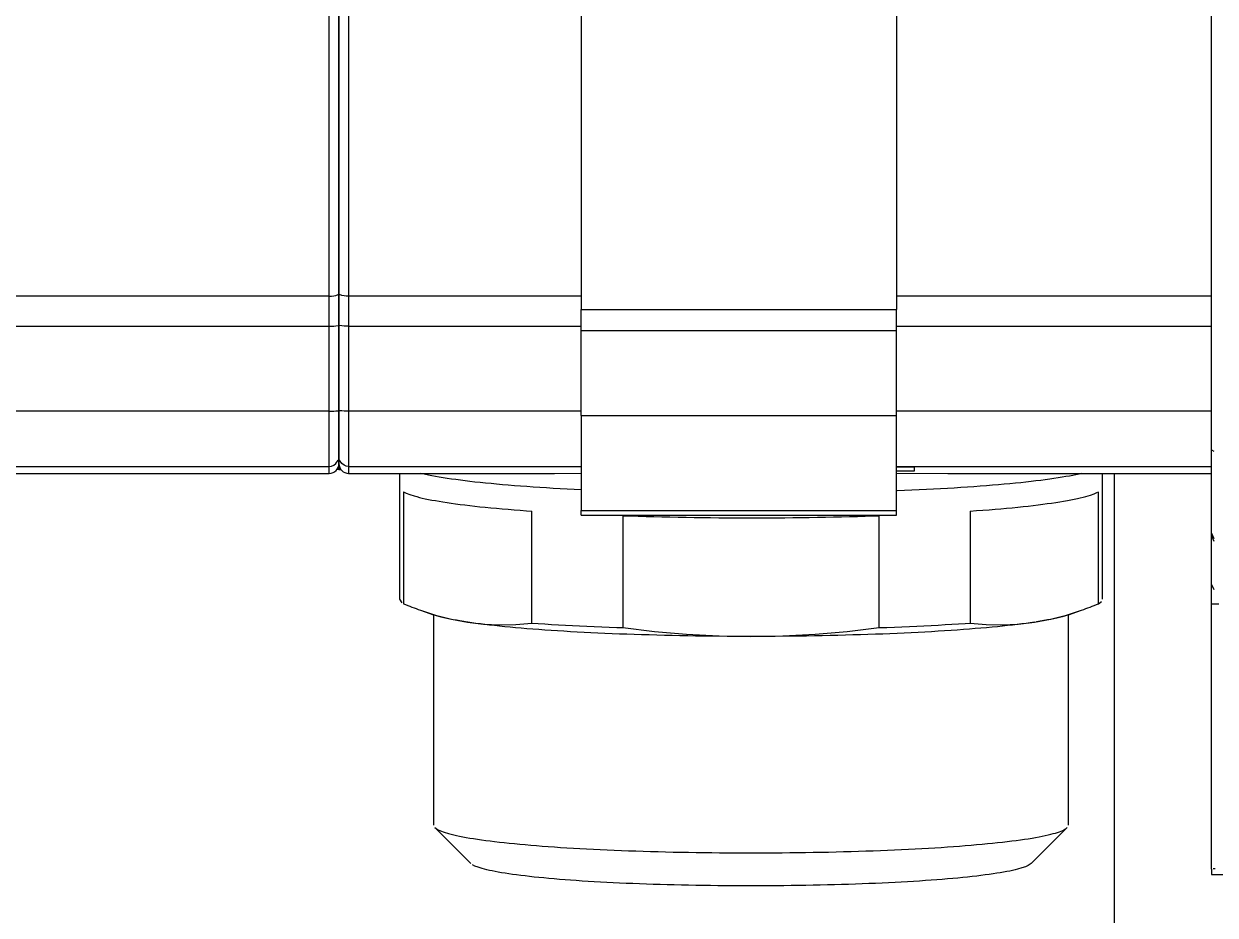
# Model space of a CAD drawing. Header units: millimetres. Extents: x 441156 to 441876, y 4514765 to 4515211.
# Drawn here: x 441628.418 to 441628.6637, y 4515153.668 to 4515153.8519 of the extents above; entities that cross this region are included whole.
import ezdxf

# ---------------------------------------------------------------- set-up
doc = ezdxf.new("R2010")
doc.units = ezdxf.units.MM
for name, color, linetype in [('Collettore SL', 7, 'Continuous'), ('Etichertta', 252, 'Continuous'), ('Piantone', 5, 'Continuous'), ('Staffa', 8, 'Continuous')]:
    doc.layers.add(name, color=color, linetype=linetype)

msp = doc.modelspace()

# ---------------------------------------------------------------- linework, layer by layer
at = {"layer": 'Collettore SL', "color": 254, "linetype": 'Continuous'}
for p, q in [((441628.4809588317, 4515153.795660889), (441628.4809588317, 4515153.975638391)), ((441628.4829588318, 4515153.796247018), (441628.4829588318, 4515153.975393215)), ((441628.4829588318, 4515153.975393215), (441628.4829588318, 4515153.796247018)), ((441628.4849588317, 4515153.975638391), (441628.4849588317, 4515153.795660889)), ((441628.4809588317, 4515153.795660889), (441628.3479588318, 4515153.795660889)), ((441628.4809588317, 4515153.789483634), (441628.4809588317, 4515153.795660889)), ((441628.4829588318, 4515153.789657945), (441628.4829588318, 4515153.796247018)), ((441628.4829588318, 4515153.796247018), (441628.4829588318, 4515153.789657945)), ((441628.5329588318, 4515153.795660889), (441628.4849588317, 4515153.795660889)), ((441628.4849588317, 4515153.795660889), (441628.4849588317, 4515153.789483634)), ((441628.6629588318, 4515153.795660889), (441628.5979588318, 4515153.795660889)), ((441628.3479588318, 4515153.789483634), (441628.4809588317, 4515153.789483634)), ((441628.4809588317, 4515153.771939188), (441628.4809588317, 4515153.789483634)), ((441628.4829588318, 4515153.7721135), (441628.4829588318, 4515153.789657945)), ((441628.4829588318, 4515153.789657945), (441628.4829588318, 4515153.7721135)), ((441628.4849588317, 4515153.789483634), (441628.5329588318, 4515153.789483634)), ((441628.4849588317, 4515153.789483634), (441628.4849588317, 4515153.771939188)), ((441628.5979588318, 4515153.789483634), (441628.6629588318, 4515153.789483634)), ((441628.4809588317, 4515153.771939188), (441628.3479588318, 4515153.771939188)), ((441628.4809588317, 4515153.760554715), (441628.4809588317, 4515153.771939188)), ((441628.4829588318, 4515153.762550542), (441628.4829588318, 4515153.7721135)), ((441628.4829588318, 4515153.7721135), (441628.4829588318, 4515153.762550542)), ((441628.5329588318, 4515153.771939188), (441628.4849588317, 4515153.771939188)), ((441628.4849588317, 4515153.771939188), (441628.4849588317, 4515153.760554715)), ((441628.6629588318, 4515153.771939188), (441628.5979588318, 4515153.771939188)), ((441628.4829588318, 4515153.761115109), (441628.4829588318, 4515153.762550542)), ((441628.4829588318, 4515153.762550542), (441628.4829588318, 4515153.761115109)), ((441628.4829588318, 4515153.761115109), (441628.4829588318, 4515153.75991279)), ((441628.3479588318, 4515153.760554715), (441628.4809588317, 4515153.760554715)), ((441628.3585472612, 4515153.759115108), (441628.4809588317, 4515153.759115108)), ((441628.4809588317, 4515153.759115108), (441628.4809588317, 4515153.760554715)), ((441628.4829588318, 4515153.75991279), (441628.4825570903, 4515153.75991279)), ((441628.4829588318, 4515153.759916217), (441628.4833584637, 4515153.7599156)), ((441628.4849588317, 4515153.760554715), (441628.5329588318, 4515153.760554715)), ((441628.4849588317, 4515153.760554715), (441628.4849588317, 4515153.759115108)), ((441628.4849588317, 4515153.759115108), (441628.5274044833, 4515153.759115108)), ((441628.5273928655, 4515153.759115109), (441628.5329481693, 4515153.759123639)), ((441628.5979588318, 4515153.760554715), (441628.6629588318, 4515153.760554715)), ((441628.5979588318, 4515153.760433867), (441628.6017088317, 4515153.760433867)), ((441628.5979588318, 4515153.75960556), (441628.6017088317, 4515153.75960556)), ((441628.5979607071, 4515153.75914084), (441628.6085481397, 4515153.759115108)), ((441628.6017088317, 4515153.75960556), (441628.6017088317, 4515153.760433867)), ((441628.6085472612, 4515153.759115108), (441628.6629588318, 4515153.759115108))]:
    msp.add_line(p, q, dxfattribs=at)
for points in [[(441628.4809588317, 4515153.795660889, 0), (441628.4810286307, 4515153.795661245, 0), (441628.4810983447, 4515153.795662316, 0), (441628.4811678887, 4515153.7956641, 0), (441628.481237178, 4515153.795666593, 0), (441628.4813061281, 4515153.795669793, 0), (441628.4813746552, 4515153.795673697, 0), (441628.4814426755, 4515153.795678299, 0), (441628.4815101065, 4515153.795683594, 0), (441628.4815768657, 4515153.795689576, 0), (441628.481642872, 4515153.795696236, 0), (441628.4817080449, 4515153.795703568, 0), (441628.481772305, 4515153.795711562, 0), (441628.481835574, 4515153.795720208, 0), (441628.4818977749, 4515153.795729497, 0), (441628.4819588318, 4515153.795739415, 0), (441628.4820186703, 4515153.795749952, 0), (441628.4820772175, 4515153.795761094, 0), (441628.4821344023, 4515153.795772829, 0), (441628.4821901547, 4515153.795785142, 0), (441628.4822444069, 4515153.795798017, 0), (441628.482297093, 4515153.795811439, 0), (441628.4823481485, 4515153.795825392, 0), (441628.4823975114, 4515153.795839858, 0), (441628.4824451214, 4515153.795854821, 0), (441628.4824909206, 4515153.795870261, 0), (441628.4825348533, 4515153.795886161, 0), (441628.4825768658, 4515153.7959025, 0), (441628.4826169069, 4515153.795919258, 0), (441628.4826549279, 4515153.795936417, 0), (441628.4826908826, 4515153.795953953, 0), (441628.482724727, 4515153.795971846, 0), (441628.4827564199, 4515153.795990075, 0), (441628.4827859226, 4515153.796008618, 0), (441628.4828131995, 4515153.79602745, 0), (441628.482838217, 4515153.796046549, 0), (441628.4828609448, 4515153.796065894, 0), (441628.4828813552, 4515153.796085458, 0), (441628.4828994232, 4515153.79610522, 0), (441628.482915127, 4515153.796125154, 0), (441628.4829284473, 4515153.796145237, 0), (441628.4829393679, 4515153.796165444, 0), (441628.4829478756, 4515153.796185751, 0), (441628.4829539598, 4515153.796206131, 0), (441628.4829576134, 4515153.796226562, 0), (441628.4829588318, 4515153.796247018, 0)], [(441628.4849588317, 4515153.795660889, 0), (441628.4848890328, 4515153.795661245, 0), (441628.4848193188, 4515153.795662316, 0), (441628.4847497749, 4515153.7956641, 0), (441628.4846804856, 4515153.795666593, 0), (441628.4846115354, 4515153.795669793, 0), (441628.4845430084, 4515153.795673697, 0), (441628.484474988, 4515153.795678299, 0), (441628.4844075571, 4515153.795683594, 0), (441628.4843407978, 4515153.795689576, 0), (441628.4842747915, 4515153.795696236, 0), (441628.4842096186, 4515153.795703568, 0), (441628.4841453585, 4515153.795711562, 0), (441628.4840820894, 4515153.795720208, 0), (441628.4840198886, 4515153.795729497, 0), (441628.4839588318, 4515153.795739415, 0), (441628.4838989932, 4515153.795749952, 0), (441628.4838404459, 4515153.795761094, 0), (441628.4837832613, 4515153.795772829, 0), (441628.4837275088, 4515153.795785142, 0), (441628.4836732565, 4515153.795798017, 0), (441628.4836205706, 4515153.795811439, 0), (441628.483569515, 4515153.795825392, 0), (441628.4835201522, 4515153.795839858, 0), (441628.4834725421, 4515153.795854821, 0), (441628.4834267429, 4515153.795870261, 0), (441628.4833828103, 4515153.795886161, 0), (441628.4833407978, 4515153.7959025, 0), (441628.4833007566, 4515153.795919258, 0), (441628.4832627356, 4515153.795936417, 0), (441628.483226781, 4515153.795953953, 0), (441628.4831929366, 4515153.795971846, 0), (441628.4831612437, 4515153.795990075, 0), (441628.4831317408, 4515153.796008618, 0), (441628.4831044641, 4515153.79602745, 0), (441628.4830794465, 4515153.796046549, 0), (441628.4830567187, 4515153.796065894, 0), (441628.4830363084, 4515153.796085458, 0), (441628.4830182403, 4515153.79610522, 0), (441628.4830025366, 4515153.796125154, 0), (441628.4829892162, 4515153.796145237, 0), (441628.4829782956, 4515153.796165444, 0), (441628.482969788, 4515153.796185751, 0), (441628.4829637036, 4515153.796206131, 0), (441628.4829600501, 4515153.796226562, 0), (441628.4829588318, 4515153.796247018, 0)], [(441628.4809588317, 4515153.789483634, 0), (441628.4810286307, 4515153.78948374, 0), (441628.4810983447, 4515153.789484059, 0), (441628.4811678887, 4515153.789484588, 0), (441628.481237178, 4515153.78948533, 0), (441628.4813061281, 4515153.789486282, 0), (441628.4813746552, 4515153.789487443, 0), (441628.4814426755, 4515153.789488811, 0), (441628.4815101065, 4515153.789490386, 0), (441628.4815768657, 4515153.789492165, 0), (441628.481642872, 4515153.789494146, 0), (441628.4817080449, 4515153.789496326, 0), (441628.481772305, 4515153.789498704, 0), (441628.481835574, 4515153.789501275, 0), (441628.4818977749, 4515153.789504037, 0), (441628.4819588318, 4515153.789506987, 0), (441628.4820186703, 4515153.789510121, 0), (441628.4820772175, 4515153.789513434, 0), (441628.4821344023, 4515153.789516924, 0), (441628.4821901547, 4515153.789520586, 0), (441628.4822444069, 4515153.789524415, 0), (441628.482297093, 4515153.789528406, 0), (441628.4823481485, 4515153.789532556, 0), (441628.4823975114, 4515153.789536858, 0), (441628.4824451214, 4515153.789541308, 0), (441628.4824909206, 4515153.7895459, 0), (441628.4825348533, 4515153.789550629, 0), (441628.4825768658, 4515153.789555487, 0), (441628.4826169069, 4515153.789560472, 0), (441628.4826549279, 4515153.789565574, 0), (441628.4826908826, 4515153.789570789, 0), (441628.482724727, 4515153.78957611, 0), (441628.4827564199, 4515153.789581532, 0), (441628.4827859226, 4515153.789587046, 0), (441628.4828131995, 4515153.789592647, 0), (441628.482838217, 4515153.789598327, 0), (441628.4828609448, 4515153.78960408, 0), (441628.4828813552, 4515153.789609898, 0), (441628.4828994232, 4515153.789615775, 0), (441628.482915127, 4515153.789621703, 0), (441628.4829284473, 4515153.789627676, 0), (441628.4829393679, 4515153.789633686, 0), (441628.4829478756, 4515153.789639724, 0), (441628.4829539598, 4515153.789645785, 0), (441628.4829576134, 4515153.789651861, 0), (441628.4829588318, 4515153.789657945, 0)], [(441628.4849588317, 4515153.789483634, 0), (441628.4848890328, 4515153.78948374, 0), (441628.4848193188, 4515153.789484059, 0), (441628.4847497749, 4515153.789484588, 0), (441628.4846804856, 4515153.78948533, 0), (441628.4846115354, 4515153.789486282, 0), (441628.4845430084, 4515153.789487443, 0), (441628.484474988, 4515153.789488811, 0), (441628.4844075571, 4515153.789490386, 0), (441628.4843407978, 4515153.789492165, 0), (441628.4842747915, 4515153.789494146, 0), (441628.4842096186, 4515153.789496326, 0), (441628.4841453585, 4515153.789498704, 0), (441628.4840820894, 4515153.789501275, 0), (441628.4840198886, 4515153.789504037, 0), (441628.4839588318, 4515153.789506987, 0), (441628.4838989932, 4515153.789510121, 0), (441628.4838404459, 4515153.789513434, 0), (441628.4837832613, 4515153.789516924, 0), (441628.4837275088, 4515153.789520586, 0), (441628.4836732565, 4515153.789524415, 0), (441628.4836205706, 4515153.789528406, 0), (441628.483569515, 4515153.789532556, 0), (441628.4835201522, 4515153.789536858, 0), (441628.4834725421, 4515153.789541308, 0), (441628.4834267429, 4515153.7895459, 0), (441628.4833828103, 4515153.789550629, 0), (441628.4833407978, 4515153.789555487, 0), (441628.4833007566, 4515153.789560472, 0), (441628.4832627356, 4515153.789565574, 0), (441628.483226781, 4515153.789570789, 0), (441628.4831929366, 4515153.78957611, 0), (441628.4831612437, 4515153.789581532, 0), (441628.4831317408, 4515153.789587046, 0), (441628.4831044641, 4515153.789592647, 0), (441628.4830794465, 4515153.789598327, 0), (441628.4830567187, 4515153.78960408, 0), (441628.4830363084, 4515153.789609898, 0), (441628.4830182403, 4515153.789615775, 0), (441628.4830025366, 4515153.789621703, 0), (441628.4829892162, 4515153.789627676, 0), (441628.4829782956, 4515153.789633686, 0), (441628.482969788, 4515153.789639724, 0), (441628.4829637036, 4515153.789645785, 0), (441628.4829600501, 4515153.789651861, 0), (441628.4829588318, 4515153.789657945, 0)], [(441628.4809588317, 4515153.771939188, 0), (441628.4810286307, 4515153.771939294, 0), (441628.4810983447, 4515153.771939613, 0), (441628.4811678887, 4515153.771940143, 0), (441628.481237178, 4515153.771940885, 0), (441628.4813061281, 4515153.771941836, 0), (441628.4813746552, 4515153.771942997, 0), (441628.4814426755, 4515153.771944366, 0), (441628.4815101065, 4515153.771945941, 0), (441628.4815768657, 4515153.77194772, 0), (441628.481642872, 4515153.7719497, 0), (441628.4817080449, 4515153.771951881, 0), (441628.481772305, 4515153.771954258, 0), (441628.481835574, 4515153.771956829, 0), (441628.4818977749, 4515153.771959592, 0), (441628.4819588318, 4515153.771962541, 0), (441628.4820186703, 4515153.771965675, 0), (441628.4820772175, 4515153.771968989, 0), (441628.4821344023, 4515153.771972478, 0), (441628.4821901547, 4515153.77197614, 0), (441628.4822444069, 4515153.771979969, 0), (441628.482297093, 4515153.771983961, 0), (441628.4823481485, 4515153.771988111, 0), (441628.4823975114, 4515153.771992412, 0), (441628.4824451214, 4515153.771996862, 0), (441628.4824909206, 4515153.772001455, 0), (441628.4825348533, 4515153.772006183, 0), (441628.4825768658, 4515153.772011042, 0), (441628.4826169069, 4515153.772016026, 0), (441628.4826549279, 4515153.772021129, 0), (441628.4826908826, 4515153.772026344, 0), (441628.482724727, 4515153.772031666, 0), (441628.4827564199, 4515153.772037087, 0), (441628.4827859226, 4515153.7720426, 0), (441628.4828131995, 4515153.772048201, 0), (441628.482838217, 4515153.772053882, 0), (441628.4828609448, 4515153.772059634, 0), (441628.4828813552, 4515153.772065453, 0), (441628.4828994232, 4515153.77207133, 0), (441628.482915127, 4515153.772077259, 0), (441628.4829284473, 4515153.772083231, 0), (441628.4829393679, 4515153.77208924, 0), (441628.4829478756, 4515153.772095279, 0), (441628.4829539598, 4515153.772101341, 0), (441628.4829576134, 4515153.772107417, 0), (441628.4829588318, 4515153.7721135, 0)], [(441628.4849588317, 4515153.771939188, 0), (441628.4848890328, 4515153.771939294, 0), (441628.4848193188, 4515153.771939613, 0), (441628.4847497749, 4515153.771940143, 0), (441628.4846804856, 4515153.771940885, 0), (441628.4846115354, 4515153.771941836, 0), (441628.4845430084, 4515153.771942997, 0), (441628.484474988, 4515153.771944366, 0), (441628.4844075571, 4515153.771945941, 0), (441628.4843407978, 4515153.77194772, 0), (441628.4842747915, 4515153.7719497, 0), (441628.4842096186, 4515153.771951881, 0), (441628.4841453585, 4515153.771954258, 0), (441628.4840820894, 4515153.771956829, 0), (441628.4840198886, 4515153.771959592, 0), (441628.4839588318, 4515153.771962541, 0), (441628.4838989932, 4515153.771965675, 0), (441628.4838404459, 4515153.771968989, 0), (441628.4837832613, 4515153.771972478, 0), (441628.4837275088, 4515153.77197614, 0), (441628.4836732565, 4515153.771979969, 0), (441628.4836205706, 4515153.771983961, 0), (441628.483569515, 4515153.771988111, 0), (441628.4835201522, 4515153.771992412, 0), (441628.4834725421, 4515153.771996862, 0), (441628.4834267429, 4515153.772001455, 0), (441628.4833828103, 4515153.772006183, 0), (441628.4833407978, 4515153.772011042, 0), (441628.4833007566, 4515153.772016026, 0), (441628.4832627356, 4515153.772021129, 0), (441628.483226781, 4515153.772026344, 0), (441628.4831929366, 4515153.772031666, 0), (441628.4831612437, 4515153.772037087, 0), (441628.4831317408, 4515153.7720426, 0), (441628.4831044641, 4515153.772048201, 0), (441628.4830794465, 4515153.772053882, 0), (441628.4830567187, 4515153.772059634, 0), (441628.4830363084, 4515153.772065453, 0), (441628.4830182403, 4515153.77207133, 0), (441628.4830025366, 4515153.772077259, 0), (441628.4829892162, 4515153.772083231, 0), (441628.4829782956, 4515153.77208924, 0), (441628.482969788, 4515153.772095279, 0), (441628.4829637036, 4515153.772101341, 0), (441628.4829600501, 4515153.772107417, 0), (441628.4829588318, 4515153.7721135, 0)], [(441628.4809588317, 4515153.760554715, 0), (441628.4810286307, 4515153.76055593, 0), (441628.4810983447, 4515153.760559577, 0), (441628.4811678887, 4515153.760565648, 0), (441628.481237178, 4515153.760574138, 0), (441628.4813061281, 4515153.760585036, 0), (441628.4813746552, 4515153.760598329, 0), (441628.4814426755, 4515153.760613999, 0), (441628.4815101065, 4515153.76063203, 0), (441628.4815768657, 4515153.760652398, 0), (441628.481642872, 4515153.760675078, 0), (441628.4817080449, 4515153.760700043, 0), (441628.481772305, 4515153.760727263, 0), (441628.481835574, 4515153.760756704, 0), (441628.4818977749, 4515153.760788331, 0), (441628.4819588318, 4515153.760822105, 0), (441628.4820186703, 4515153.760857984, 0), (441628.4820772175, 4515153.760895927, 0), (441628.4821344023, 4515153.760935884, 0), (441628.4821901547, 4515153.760977808, 0), (441628.4822444069, 4515153.761021649, 0), (441628.482297093, 4515153.761067353, 0), (441628.4823481485, 4515153.761114864, 0), (441628.4823975114, 4515153.761164124, 0), (441628.4824451214, 4515153.761215073, 0), (441628.4824909206, 4515153.761267649, 0), (441628.4825348533, 4515153.761321788, 0), (441628.4825768658, 4515153.761377424, 0), (441628.4826169069, 4515153.76143449, 0), (441628.4826549279, 4515153.761492915, 0), (441628.4826908826, 4515153.761552628, 0), (441628.482724727, 4515153.761613558, 0), (441628.4827564199, 4515153.761675629, 0), (441628.4827859226, 4515153.761738766, 0), (441628.4828131995, 4515153.761802892, 0), (441628.482838217, 4515153.761867929, 0), (441628.4828609448, 4515153.761933798, 0), (441628.4828813552, 4515153.762000417, 0), (441628.4828994232, 4515153.762067708, 0), (441628.482915127, 4515153.762135587, 0), (441628.4829284473, 4515153.76220397, 0), (441628.4829393679, 4515153.762272777, 0), (441628.4829478756, 4515153.762341921, 0), (441628.4829539598, 4515153.762411321, 0), (441628.4829576134, 4515153.762480889, 0), (441628.4829588318, 4515153.762550542, 0)], [(441628.4849588317, 4515153.760554715, 0), (441628.4848890328, 4515153.76055593, 0), (441628.4848193188, 4515153.760559577, 0), (441628.4847497749, 4515153.760565648, 0), (441628.4846804856, 4515153.760574138, 0), (441628.4846115354, 4515153.760585036, 0), (441628.4845430084, 4515153.760598329, 0), (441628.484474988, 4515153.760613999, 0), (441628.4844075571, 4515153.76063203, 0), (441628.4843407978, 4515153.760652398, 0), (441628.4842747915, 4515153.760675078, 0), (441628.4842096186, 4515153.760700043, 0), (441628.4841453585, 4515153.760727263, 0), (441628.4840820894, 4515153.760756704, 0), (441628.4840198886, 4515153.760788331, 0), (441628.4839588318, 4515153.760822105, 0), (441628.4838989932, 4515153.760857984, 0), (441628.4838404459, 4515153.760895927, 0), (441628.4837832613, 4515153.760935884, 0), (441628.4837275088, 4515153.760977808, 0), (441628.4836732565, 4515153.761021649, 0), (441628.4836205706, 4515153.761067353, 0), (441628.483569515, 4515153.761114864, 0), (441628.4835201522, 4515153.761164124, 0), (441628.4834725421, 4515153.761215073, 0), (441628.4834267429, 4515153.761267649, 0), (441628.4833828103, 4515153.761321788, 0), (441628.4833407978, 4515153.761377424, 0), (441628.4833007566, 4515153.76143449, 0), (441628.4832627356, 4515153.761492915, 0), (441628.483226781, 4515153.761552628, 0), (441628.4831929366, 4515153.761613558, 0), (441628.4831612437, 4515153.761675629, 0), (441628.4831317408, 4515153.761738766, 0), (441628.4831044641, 4515153.761802892, 0), (441628.4830794465, 4515153.761867929, 0), (441628.4830567187, 4515153.761933798, 0), (441628.4830363084, 4515153.762000417, 0), (441628.4830182403, 4515153.762067708, 0), (441628.4830025366, 4515153.762135587, 0), (441628.4829892162, 4515153.76220397, 0), (441628.4829782956, 4515153.762272777, 0), (441628.482969788, 4515153.762341921, 0), (441628.4829637036, 4515153.762411321, 0), (441628.4829600501, 4515153.762480889, 0), (441628.4829588318, 4515153.762550542, 0)]]:
    msp.add_polyline3d(points, dxfattribs=at)
for centre, start, end in [((441628.4809588317, 4515153.761115109), 270, 0), ((441628.4849588317, 4515153.761115109), 180, 270)]:
    msp.add_arc(centre, 0.00199999999999978, start, end, dxfattribs=at)
at = {"layer": 'Etichertta', "color": 254, "linetype": 'Continuous'}
for p, q in [((441628.5329588318, 4515153.97665453), (441628.5329588318, 4515153.792936155)), ((441628.5979588318, 4515153.97665453), (441628.5979588318, 4515153.792936155)), ((441628.5329588318, 4515153.792936155), (441628.5979588318, 4515153.792936155)), ((441628.5329588318, 4515153.788612076), (441628.5329588318, 4515153.792936155)), ((441628.5979588318, 4515153.788612076), (441628.5979588318, 4515153.792936155)), ((441628.5329588318, 4515153.788612076), (441628.5979588318, 4515153.788612076)), ((441628.5329588318, 4515153.77106763), (441628.5329588318, 4515153.788612076)), ((441628.5979588318, 4515153.77106763), (441628.5979588318, 4515153.788612076)), ((441628.5329588318, 4515153.77106763), (441628.5979588318, 4515153.77106763)), ((441628.5329588318, 4515153.77106763), (441628.5329588318, 4515153.751486337)), ((441628.5979588318, 4515153.751486337), (441628.5979588318, 4515153.77106763)), ((441628.5329588318, 4515153.751486337), (441628.5979588318, 4515153.751486337)), ((441628.5329588318, 4515153.750468799), (441628.5329588318, 4515153.751486337)), ((441628.5979588318, 4515153.750468799), (441628.5979588318, 4515153.751486337)), ((441628.5329588318, 4515153.750468799), (441628.5979588318, 4515153.750468799))]:
    msp.add_line(p, q, dxfattribs=at)
at = {"layer": 'Piantone', "color": 254, "linetype": 'Continuous'}
for p, q in [((441628.4954588318, 4515153.759115108), (441628.4954588318, 4515153.733170887)), ((441628.6404588317, 4515153.733170887), (441628.6404588317, 4515153.759115108)), ((441628.4962733604, 4515153.75531831), (441628.4962733604, 4515153.732226369)), ((441628.6396443031, 4515153.732226369), (441628.6396443031, 4515153.75531831)), ((441628.5227308735, 4515153.728232391), (441628.5227308735, 4515153.751324332)), ((441628.61318679, 4515153.751324332), (441628.61318679, 4515153.728232391)), ((441628.5415013186, 4515153.750379815), (441628.5415013186, 4515153.727287874)), ((441628.5944163449, 4515153.727287874), (441628.5944163449, 4515153.750379815)), ((441628.4997641715, 4515153.730884871), (441628.5024378936, 4515153.729943842)), ((441628.5024588318, 4515153.729936493), (441628.5024588318, 4515153.686529199)), ((441628.6334588318, 4515153.686529199), (441628.6334588318, 4515153.729936493)), ((441628.6334797699, 4515153.729943842), (441628.6361533412, 4515153.730884817)), ((441628.5027099905, 4515153.686029752), (441628.5101812319, 4515153.678615481)), ((441628.6257364316, 4515153.678615481), (441628.633207673, 4515153.686029752))]:
    msp.add_line(p, q, dxfattribs=at)
for points in [[(441628.5329588318, 4515153.755710094, 0), (441628.5314772608, 4515153.755783265, 0), (441628.5300158169, 4515153.75585945, 0), (441628.5285753064, 4515153.755938605, 0), (441628.527156524, 4515153.756020688, 0), (441628.5257602523, 4515153.75610565, 0), (441628.5243872619, 4515153.756193449, 0), (441628.5230383101, 4515153.756284033, 0), (441628.5217141412, 4515153.756377354, 0), (441628.5204154857, 4515153.75647336, 0), (441628.5191430602, 4515153.756571997, 0), (441628.5178975665, 4515153.756673212, 0), (441628.5166796919, 4515153.756776948, 0), (441628.5154901083, 4515153.75688315, 0), (441628.5143294719, 4515153.756991757, 0), (441628.5131984231, 4515153.757102709, 0), (441628.5120975859, 4515153.757215947, 0), (441628.5110275677, 4515153.757331406, 0), (441628.5099889587, 4515153.757449024, 0), (441628.508982332, 4515153.757568736, 0), (441628.5080082429, 4515153.757690475, 0), (441628.5070672289, 4515153.757814175, 0), (441628.5061598091, 4515153.757939766, 0), (441628.5052864841, 4515153.75806718, 0), (441628.5044477358, 4515153.758196347, 0), (441628.5036440268, 4515153.758327196, 0), (441628.5028758007, 4515153.758459654, 0), (441628.5021434812, 4515153.758593647, 0), (441628.5014474724, 4515153.758729103, 0), (441628.5007881582, 4515153.758865946, 0), (441628.5001659024, 4515153.7590041, 0), (441628.4996966909, 4515153.759115108, 0)], [(441628.5329588318, 4515153.755710094, 0), (441628.5314772608, 4515153.755783265, 0), (441628.5300158169, 4515153.75585945, 0), (441628.5285753064, 4515153.755938605, 0), (441628.527156524, 4515153.756020688, 0), (441628.5257602523, 4515153.75610565, 0), (441628.5243872619, 4515153.756193449, 0), (441628.5230383101, 4515153.756284033, 0), (441628.5217141412, 4515153.756377354, 0), (441628.5204154857, 4515153.75647336, 0), (441628.5191430602, 4515153.756571997, 0), (441628.5178975665, 4515153.756673212, 0), (441628.5166796919, 4515153.756776948, 0), (441628.5154901083, 4515153.75688315, 0), (441628.5143294719, 4515153.756991757, 0), (441628.5131984231, 4515153.757102709, 0), (441628.5120975859, 4515153.757215947, 0), (441628.5110275677, 4515153.757331406, 0), (441628.5099889587, 4515153.757449024, 0), (441628.508982332, 4515153.757568736, 0), (441628.5080082429, 4515153.757690475, 0), (441628.5070672289, 4515153.757814175, 0), (441628.5061598091, 4515153.757939766, 0), (441628.5052864841, 4515153.75806718, 0), (441628.5044477358, 4515153.758196347, 0), (441628.5036440268, 4515153.758327196, 0), (441628.5028758007, 4515153.758459654, 0), (441628.5021434812, 4515153.758593647, 0), (441628.5014474724, 4515153.758729103, 0), (441628.5007881582, 4515153.758865946, 0), (441628.5001659024, 4515153.7590041, 0), (441628.4996966909, 4515153.759115108, 0)], [(441628.6362209726, 4515153.759115108, 0), (441628.6356285019, 4515153.758975962, 0), (441628.6349986976, 4515153.758838068, 0), (441628.634331907, 4515153.7587015, 0), (441628.6336284979, 4515153.758566336, 0), (441628.6328888587, 4515153.758432647, 0), (441628.6321133972, 4515153.758300511, 0), (441628.6313025413, 4515153.758169997, 0), (441628.6304567383, 4515153.758041181, 0), (441628.629576455, 4515153.757914131, 0), (441628.6286621768, 4515153.757788917, 0), (441628.6277144084, 4515153.75766561, 0), (441628.6267336725, 4515153.757544277, 0), (441628.6257205101, 4515153.757424985, 0), (441628.6246754805, 4515153.7573078, 0), (441628.6235991599, 4515153.757192786, 0), (441628.6224921423, 4515153.757080007, 0), (441628.6213550383, 4515153.756969525, 0), (441628.6201884754, 4515153.756861403, 0), (441628.6189930972, 4515153.756755697, 0), (441628.617769563, 4515153.756652467, 0), (441628.6165185481, 4515153.75655177, 0), (441628.6152407425, 4515153.756453663, 0), (441628.6139368513, 4515153.756358198, 0), (441628.6126075936, 4515153.756265428, 0), (441628.6112537031, 4515153.756175405, 0), (441628.6098759266, 4515153.756088179, 0), (441628.6084750242, 4515153.756003796, 0), (441628.6070517689, 4515153.755922304, 0), (441628.6056069457, 4515153.755843748, 0), (441628.6041413519, 4515153.755768172, 0), (441628.602655796, 4515153.755695617, 0), (441628.6011510976, 4515153.755626122, 0), (441628.5996280869, 4515153.755559728, 0), (441628.598087604, 4515153.755496468, 0), (441628.5979588318, 4515153.755491354, 0)], [(441628.6362209726, 4515153.759115108, 0), (441628.6356285019, 4515153.758975962, 0), (441628.6349986976, 4515153.758838068, 0), (441628.634331907, 4515153.7587015, 0), (441628.6336284979, 4515153.758566336, 0), (441628.6328888587, 4515153.758432647, 0), (441628.6321133972, 4515153.758300511, 0), (441628.6313025413, 4515153.758169997, 0), (441628.6304567383, 4515153.758041181, 0), (441628.629576455, 4515153.757914131, 0), (441628.6286621768, 4515153.757788917, 0), (441628.6277144084, 4515153.75766561, 0), (441628.6267336725, 4515153.757544277, 0), (441628.6257205101, 4515153.757424985, 0), (441628.6246754805, 4515153.7573078, 0), (441628.6235991599, 4515153.757192786, 0), (441628.6224921423, 4515153.757080007, 0), (441628.6213550383, 4515153.756969525, 0), (441628.6201884754, 4515153.756861403, 0), (441628.6189930972, 4515153.756755697, 0), (441628.617769563, 4515153.756652467, 0), (441628.6165185481, 4515153.75655177, 0), (441628.6152407425, 4515153.756453663, 0), (441628.6139368513, 4515153.756358198, 0), (441628.6126075936, 4515153.756265428, 0), (441628.6112537031, 4515153.756175405, 0), (441628.6098759266, 4515153.756088179, 0), (441628.6084750242, 4515153.756003796, 0), (441628.6070517689, 4515153.755922304, 0), (441628.6056069457, 4515153.755843748, 0), (441628.6041413519, 4515153.755768172, 0), (441628.602655796, 4515153.755695617, 0), (441628.6011510976, 4515153.755626122, 0), (441628.5996280869, 4515153.755559728, 0), (441628.598087604, 4515153.755496468, 0), (441628.5979588318, 4515153.755491354, 0)], [(441628.4962733604, 4515153.75531831, 0), (441628.4965476642, 4515153.75517183, 0), (441628.4968613659, 4515153.755025951, 0), (441628.4972142924, 4515153.754880756, 0), (441628.4976062489, 4515153.754736322, 0), (441628.4980370194, 4515153.754592732, 0), (441628.4985063661, 4515153.754450061, 0), (441628.4990140301, 4515153.754308391, 0), (441628.4995597313, 4515153.7541678, 0), (441628.5001431686, 4515153.754028365, 0), (441628.5007640201, 4515153.753890161, 0), (441628.5014219434, 4515153.753753268, 0), (441628.5021165755, 4515153.753617759, 0), (441628.502847533, 4515153.753483709, 0), (441628.5036144127, 4515153.753351192, 0), (441628.5044167917, 4515153.753220282, 0), (441628.505254227, 4515153.75309105, 0), (441628.5061262568, 4515153.752963568, 0), (441628.5070324001, 4515153.752837907, 0), (441628.5079721566, 4515153.752714134, 0), (441628.5089450082, 4515153.75259232, 0), (441628.509950418, 4515153.752472531, 0), (441628.5109878312, 4515153.752354832, 0), (441628.5120566757, 4515153.752239291, 0), (441628.5131563618, 4515153.752125968, 0), (441628.5142862826, 4515153.752014928, 0), (441628.5154458148, 4515153.751906232, 0), (441628.5166343187, 4515153.751799939, 0), (441628.5178511386, 4515153.751696109, 0), (441628.5190956032, 4515153.751594798, 0), (441628.5203670259, 4515153.751496062, 0), (441628.5216647052, 4515153.751399956, 0), (441628.5227308735, 4515153.751324332, 0)], [(441628.61318679, 4515153.751324332, 0), (441628.6145051424, 4515153.751418277, 0), (441628.6157978151, 4515153.751514894, 0), (441628.6170640948, 4515153.75161413, 0), (441628.6183032828, 4515153.751715931, 0), (441628.6195146956, 4515153.751820241, 0), (441628.6206976647, 4515153.751927001, 0), (441628.6218515376, 4515153.752036154, 0), (441628.6229756775, 4515153.752147639, 0), (441628.6240694643, 4515153.752261395, 0), (441628.6251322947, 4515153.752377357, 0), (441628.6261635822, 4515153.752495464, 0), (441628.6271627578, 4515153.752615648, 0), (441628.6281292703, 4515153.752737845, 0), (441628.6290625865, 4515153.752861987, 0), (441628.6299621914, 4515153.752988005, 0), (441628.6308275887, 4515153.75311583, 0), (441628.631658301, 4515153.753245391, 0), (441628.63245387, 4515153.753376616, 0), (441628.6332138568, 4515153.753509435, 0), (441628.633937842, 4515153.753643772, 0), (441628.6346254263, 4515153.753779554, 0), (441628.6352762303, 4515153.753916706, 0), (441628.635889895, 4515153.754055153, 0), (441628.6364660817, 4515153.754194817, 0), (441628.6370044726, 4515153.754335622, 0), (441628.6375047707, 4515153.754477491, 0), (441628.6379666999, 4515153.754620344, 0), (441628.6383900054, 4515153.754764104, 0), (441628.6387744538, 4515153.75490869, 0), (441628.6391198327, 4515153.755054024, 0), (441628.6394259518, 4515153.755200025, 0), (441628.6396443031, 4515153.75531831, 0)], [(441628.5415013186, 4515153.750379815, 0), (441628.5430939749, 4515153.750327279, 0), (441628.5447003492, 4515153.750278017, 0), (441628.5463195554, 4515153.750232059, 0), (441628.5479507, 4515153.750189426, 0), (441628.5495928833, 4515153.750150145, 0), (441628.5512451991, 4515153.750114236, 0), (441628.5529067359, 4515153.750081719, 0), (441628.554576577, 4515153.750052612, 0), (441628.5562538012, 4515153.750026932, 0), (441628.5579374831, 4515153.750004692, 0), (441628.5596266939, 4515153.749985904, 0), (441628.5613205015, 4515153.74997058, 0), (441628.5630179715, 4515153.749958727, 0), (441628.5647181675, 4515153.749950352, 0), (441628.5664201513, 4515153.749945459, 0), (441628.568122984, 4515153.749944053, 0), (441628.5698257262, 4515153.749946131, 0), (441628.5715274383, 4515153.749951695, 0), (441628.5732271817, 4515153.749960741, 0), (441628.5749240185, 4515153.749973265, 0), (441628.5766170125, 4515153.749989257, 0), (441628.5783052298, 4515153.750008711, 0), (441628.5799877389, 4515153.750031616, 0), (441628.5816636116, 4515153.750057957, 0), (441628.5833319234, 4515153.750087723, 0), (441628.5849917537, 4515153.750120895, 0), (441628.5866421869, 4515153.750157456, 0), (441628.5882823123, 4515153.750197385, 0), (441628.5899112252, 4515153.75024066, 0), (441628.5915280269, 4515153.750287258, 0), (441628.5931318253, 4515153.750337154, 0), (441628.5944163449, 4515153.750379815, 0)], [(441628.4954588318, 4515153.733170887, 0), (441628.4954788311, 4515153.733022478, 0), (441628.495538818, 4515153.732874152, 0), (441628.4956387593, 4515153.732725989, 0), (441628.4957786001, 4515153.732578073, 0), (441628.495958263, 4515153.732430482, 0), (441628.4961776491, 4515153.732283301, 0), (441628.4962733604, 4515153.732226369, 0)], [(441628.6396443031, 4515153.732226369, 0), (441628.6398790576, 4515153.73237337, 0), (441628.6400741333, 4515153.732520811, 0), (441628.6402294227, 4515153.732668611, 0), (441628.64034484, 4515153.732816689, 0), (441628.6404203216, 4515153.732964961, 0), (441628.6404558258, 4515153.733113347, 0), (441628.6404588317, 4515153.733170887, 0)], [(441628.4997657901, 4515153.730884301, 0), (441628.5028586189, 4515153.729889004, 0), (441628.5061762652, 4515153.729037065, 0), (441628.509502117, 4515153.728416454, 0)], [(441628.509502117, 4515153.728416454, 0), (441628.5086979292, 4515153.728541339, 0), (441628.5079288575, 4515153.728667893, 0), (441628.5071953579, 4515153.728796041, 0), (441628.506497865, 4515153.728925707, 0), (441628.5058367919, 4515153.729056814, 0), (441628.5052125307, 4515153.729189285, 0), (441628.504625451, 4515153.729323041, 0), (441628.5040759008, 4515153.729458002, 0), (441628.5035642058, 4515153.72959409, 0), (441628.5030906691, 4515153.729731224, 0), (441628.5026555714, 4515153.72986932, 0), (441628.5024378936, 4515153.729943842, 0)], [(441628.6264155465, 4515153.728416454, 0), (441628.6297227357, 4515153.729032924, 0), (441628.6330299248, 4515153.729880538, 0), (441628.6361518468, 4515153.730884291, 0)], [(441628.6334797699, 4515153.729943842, 0), (441628.6330654203, 4515153.729805261, 0), (441628.6326124903, 4515153.7296676, 0), (441628.6321212486, 4515153.729530942, 0), (441628.631591986, 4515153.729395365, 0), (441628.6310250164, 4515153.729260951, 0), (441628.6304206756, 4515153.729127781, 0), (441628.6297793217, 4515153.728995931, 0), (441628.6291013348, 4515153.728865482, 0), (441628.6283871166, 4515153.72873651, 0), (441628.6276370905, 4515153.728609091, 0), (441628.6268517007, 4515153.7284833, 0), (441628.6264155465, 4515153.728416454, 0)], [(441628.5679588317, 4515153.725474947, 0), (441628.5663158163, 4515153.725476691, 0), (441628.5646737744, 4515153.725481919, 0), (441628.5630336792, 4515153.725490629, 0), (441628.5613965024, 4515153.725502815, 0), (441628.5597632143, 4515153.725518472, 0), (441628.5581347827, 4515153.725537589, 0), (441628.5565121725, 4515153.725560155, 0), (441628.5548963453, 4515153.725586156, 0), (441628.5532882585, 4515153.725615578, 0), (441628.5516888651, 4515153.725648402, 0), (441628.5500991128, 4515153.725684609, 0), (441628.5485199436, 4515153.725724179, 0), (441628.5469522933, 4515153.725767087, 0), (441628.5453970909, 4515153.725813308, 0), (441628.5438552579, 4515153.725862814, 0), (441628.542327708, 4515153.725915577, 0), (441628.5408153464, 4515153.725971565, 0), (441628.5393190691, 4515153.726030745, 0), (441628.537839763, 4515153.726093081, 0), (441628.5363783045, 4515153.726158537, 0), (441628.5349355597, 4515153.726227074, 0), (441628.5335123836, 4515153.726298652, 0), (441628.5321096194, 4515153.726373227, 0), (441628.5307280984, 4515153.726450757, 0), (441628.5293686392, 4515153.726531195, 0), (441628.5280320474, 4515153.726614492, 0), (441628.526719115, 4515153.7267006, 0), (441628.5254306202, 4515153.726789468, 0), (441628.5241673263, 4515153.726881043, 0), (441628.5229299819, 4515153.726975271, 0), (441628.5217193203, 4515153.727072096, 0), (441628.5205360589, 4515153.727171462, 0), (441628.5193808989, 4515153.727273308, 0), (441628.5182545246, 4515153.727377574, 0), (441628.5171576037, 4515153.727484198, 0), (441628.5160907861, 4515153.727593118, 0), (441628.515054704, 4515153.72770427, 0), (441628.5140499714, 4515153.727817586, 0), (441628.5130771835, 4515153.727933, 0), (441628.5121369169, 4515153.728050444, 0), (441628.5112297286, 4515153.728169847, 0), (441628.5103561564, 4515153.728291141, 0), (441628.5095167179, 4515153.728414251, 0), (441628.509502117, 4515153.728416454, 0)], [(441628.509502117, 4515153.728416454, 0), (441628.5128093062, 4515153.72803443, 0), (441628.5161164953, 4515153.727883548, 0), (441628.5194272993, 4515153.727954535, 0), (441628.5227308735, 4515153.728232391, 0)], [(441628.5227308735, 4515153.728232391, 0), (441628.5240741785, 4515153.728141171, 0), (441628.5254416949, 4515153.728052726, 0), (441628.5268326683, 4515153.727967105, 0), (441628.5282463311, 4515153.727884355, 0), (441628.5296819035, 4515153.727804522, 0), (441628.5311385935, 4515153.727727649, 0), (441628.5326155974, 4515153.727653779, 0), (441628.5341121003, 4515153.727582953, 0), (441628.5356272767, 4515153.72751521, 0), (441628.5371602905, 4515153.727450587, 0), (441628.5387102961, 4515153.72738912, 0), (441628.5402764382, 4515153.727330843, 0), (441628.5415013186, 4515153.727287874, 0)], [(441628.5415013186, 4515153.727287874, 0), (441628.5480730706, 4515153.72651494, 0), (441628.5546718355, 4515153.725944607, 0), (441628.5613071282, 4515153.725593494, 0), (441628.5679588317, 4515153.725474947, 0)], [(441628.6264155465, 4515153.728416454, 0), (441628.6255767189, 4515153.728293312, 0), (441628.6247037486, 4515153.728171987, 0), (441628.623797153, 4515153.728052548, 0), (441628.6228574692, 4515153.727935069, 0), (441628.6218852541, 4515153.727819619, 0), (441628.6208810838, 4515153.727706264, 0), (441628.6198455533, 4515153.727595074, 0), (441628.6187792763, 4515153.727486113, 0), (441628.6176828845, 4515153.727379447, 0), (441628.6165570278, 4515153.727275139, 0), (441628.6154023731, 4515153.727173249, 0), (441628.6142196049, 4515153.72707384, 0), (441628.6130094239, 4515153.726976969, 0), (441628.6117725472, 4515153.726882694, 0), (441628.6105097078, 4515153.726791072, 0), (441628.609221654, 4515153.726702155, 0), (441628.607909149, 4515153.726615997, 0), (441628.6065729707, 4515153.726532649, 0), (441628.6052139107, 4515153.726452161, 0), (441628.6038327746, 4515153.72637458, 0), (441628.6024303805, 4515153.726299951, 0), (441628.6010075596, 4515153.726228319, 0), (441628.599565155, 4515153.726159728, 0), (441628.5981040215, 4515153.726094217, 0), (441628.5966250248, 4515153.726031825, 0), (441628.5951290414, 4515153.725972588, 0), (441628.5936169577, 4515153.725916544, 0), (441628.5920896697, 4515153.725863723, 0), (441628.5905480825, 4515153.725814159, 0), (441628.5889931096, 4515153.72576788, 0), (441628.5874256723, 4515153.725724912, 0), (441628.5858466997, 4515153.725685284, 0), (441628.5842571271, 4515153.725649016, 0), (441628.5826578967, 4515153.725616131, 0), (441628.5810499561, 4515153.725586649, 0), (441628.579434258, 4515153.725560587, 0), (441628.57781176, 4515153.725537959, 0), (441628.5761834234, 4515153.725518782, 0), (441628.5745502131, 4515153.725503064, 0), (441628.572913097, 4515153.725490815, 0), (441628.5712730451, 4515153.725482043, 0), (441628.5696310293, 4515153.725476753, 0), (441628.5679880227, 4515153.725474948, 0), (441628.5679588317, 4515153.725474947, 0)], [(441628.5679588317, 4515153.725474947, 0), (441628.57457321, 4515153.725592171, 0), (441628.5811875883, 4515153.725940537, 0), (441628.5878091963, 4515153.726511316, 0), (441628.5944163449, 4515153.727287874, 0)], [(441628.5944163449, 4515153.727287874, 0), (441628.5959944044, 4515153.727343655, 0), (441628.5975569965, 4515153.727402652, 0), (441628.5991032592, 4515153.727464831, 0), (441628.6006323394, 4515153.727530157, 0), (441628.6021433934, 4515153.727598596, 0), (441628.6036355876, 4515153.72767011, 0), (441628.6051080987, 4515153.727744658, 0), (441628.6065601144, 4515153.727822199, 0), (441628.6079908336, 4515153.727902692, 0), (441628.6093994669, 4515153.727986091, 0), (441628.6107852373, 4515153.728072351, 0), (441628.6121473801, 4515153.728161423, 0), (441628.61318679, 4515153.728232391, 0)], [(441628.61318679, 4515153.728232391, 0), (441628.6164726659, 4515153.727955488, 0), (441628.6197720484, 4515153.727883223, 0), (441628.6230896947, 4515153.728032936, 0), (441628.6264155465, 4515153.728416454, 0)], [(441628.5024588318, 4515153.686529199, 0), (441628.502478831, 4515153.686388138, 0), (441628.5025388165, 4515153.686247163, 0), (441628.5026387516, 4515153.686106361, 0), (441628.5027099905, 4515153.686029752, 0)], [(441628.5027099905, 4515153.686029752, 0), (441628.5028715123, 4515153.685889385, 0), (441628.5030727806, 4515153.685749409, 0), (441628.5033136724, 4515153.685609909, 0), (441628.5035940407, 4515153.685470969, 0), (441628.5039137142, 4515153.685332677, 0), (441628.5042724978, 4515153.685195115, 0), (441628.5046701722, 4515153.685058368, 0), (441628.5051064948, 4515153.684922519, 0), (441628.505581199, 4515153.684787652, 0), (441628.5060939949, 4515153.684653847, 0), (441628.5066445695, 4515153.684521188, 0), (441628.5072325865, 4515153.684389755, 0), (441628.5078576868, 4515153.684259628, 0), (441628.5085194886, 4515153.684130888, 0), (441628.5092175879, 4515153.684003612, 0), (441628.5099515584, 4515153.683877878, 0), (441628.5107209518, 4515153.683753763, 0), (441628.5115252983, 4515153.683631344, 0), (441628.5123641067, 4515153.683510694, 0), (441628.5132368648, 4515153.683391887, 0), (441628.5141430396, 4515153.683274996, 0), (441628.5150820777, 4515153.683160092, 0), (441628.5160534058, 4515153.683047245, 0), (441628.5170564306, 4515153.682936526, 0), (441628.5180905397, 4515153.682828, 0), (441628.5191551015, 4515153.682721733, 0), (441628.520249466, 4515153.682617793, 0), (441628.5213729648, 4515153.682516241, 0), (441628.522524912, 4515153.682417138, 0), (441628.523704604, 4515153.682320548, 0), (441628.5249113205, 4515153.682226527, 0), (441628.5261443245, 4515153.682135134, 0), (441628.5274028631, 4515153.682046425, 0), (441628.5286861678, 4515153.681960451, 0), (441628.5299934549, 4515153.681877269, 0), (441628.531323926, 4515153.681796928, 0), (441628.5326767687, 4515153.681719476, 0), (441628.534051157, 4515153.681644961, 0), (441628.5354462514, 4515153.681573429, 0), (441628.5368612001, 4515153.681504924, 0), (441628.5382951389, 4515153.681439485, 0), (441628.5397471923, 4515153.681377157, 0), (441628.5412164735, 4515153.681317973, 0), (441628.5427020853, 4515153.681261972, 0), (441628.5442031205, 4515153.681209187, 0), (441628.5457186624, 4515153.681159652, 0), (441628.5472477856, 4515153.681113395, 0), (441628.5487895563, 4515153.681070445, 0), (441628.550343033, 4515153.681030829, 0), (441628.551907267, 4515153.68099457, 0), (441628.553481303, 4515153.680961692, 0), (441628.5550641801, 4515153.680932214, 0), (441628.5566549313, 4515153.680906152, 0), (441628.5582525855, 4515153.680883525, 0), (441628.5598561669, 4515153.680864345, 0), (441628.5614646964, 4515153.680848625, 0), (441628.5630771915, 4515153.680836374, 0), (441628.5646926677, 4515153.680827599, 0), (441628.5663101385, 4515153.680822306, 0), (441628.567928616, 4515153.680820498, 0), (441628.569547112, 4515153.680822176, 0), (441628.5711646381, 4515153.680827339, 0), (441628.5727802065, 4515153.680835984, 0), (441628.5743928307, 4515153.680848106, 0), (441628.5760015258, 4515153.680863696, 0), (441628.5776053096, 4515153.680882747, 0), (441628.5792032026, 4515153.680905246, 0), (441628.5807942291, 4515153.680931179, 0), (441628.5823774175, 4515153.68096053, 0), (441628.583951801, 4515153.680993282, 0), (441628.5855164182, 4515153.681029415, 0), (441628.5870703135, 4515153.681068907, 0), (441628.5886125382, 4515153.681111732, 0), (441628.5901421504, 4515153.681157866, 0), (441628.5916582161, 4515153.68120728, 0), (441628.5931598094, 4515153.681259943, 0), (441628.5946460134, 4515153.681315824, 0), (441628.5961159205, 4515153.68137489, 0), (441628.5975686331, 4515153.681437103, 0), (441628.599003264, 4515153.681502425, 0), (441628.6004189373, 4515153.681570817, 0), (441628.6018147883, 4515153.681642237, 0), (441628.6031899647, 4515153.68171664, 0), (441628.6045436268, 4515153.681793984, 0), (441628.6058749479, 4515153.681874218, 0), (441628.6071831149, 4515153.681957296, 0), (441628.6084673292, 4515153.682043165, 0), (441628.6097268063, 4515153.682131774, 0), (441628.6109607773, 4515153.682223068, 0), (441628.6121684885, 4515153.682316991, 0), (441628.6133492025, 4515153.682413487, 0), (441628.6145021982, 4515153.682512496, 0), (441628.6156267716, 4515153.682613958, 0), (441628.616722236, 4515153.68271781, 0), (441628.6177879223, 4515153.682823991, 0), (441628.6188231797, 4515153.682932434, 0), (441628.6198273762, 4515153.683043073, 0), (441628.6207998984, 4515153.683155841, 0), (441628.6217401525, 4515153.68327067, 0), (441628.6226475643, 4515153.683387488, 0), (441628.6235215797, 4515153.683506224, 0), (441628.6243616649, 4515153.683626807, 0), (441628.625167307, 4515153.683749163, 0), (441628.625938014, 4515153.683873215, 0), (441628.6266733151, 4515153.683998889, 0), (441628.6273727614, 4515153.684126109, 0), (441628.6280359259, 4515153.684254796, 0), (441628.6286624033, 4515153.684384872, 0), (441628.6292518114, 4515153.684516259, 0), (441628.62980379, 4515153.684648873, 0), (441628.6303180022, 4515153.684782636, 0), (441628.6307941339, 4515153.684917466, 0), (441628.6312318944, 4515153.68505328, 0), (441628.6316310163, 4515153.685189995, 0), (441628.6319912559, 4515153.685327528, 0), (441628.6323123932, 4515153.685465794, 0), (441628.6325942321, 4515153.685604711, 0), (441628.6328366006, 4515153.685744192, 0), (441628.6330393505, 4515153.685884152, 0), (441628.6332023581, 4515153.686024506, 0), (441628.633207673, 4515153.686029752, 0)], [(441628.633207673, 4515153.686029752, 0), (441628.6333293497, 4515153.686170424, 0), (441628.633411107, 4515153.686311315, 0), (441628.633452895, 4515153.686452339, 0), (441628.6334588318, 4515153.686529199, 0)], [(441628.6257364316, 4515153.678615481, 0), (441628.6255832648, 4515153.678483404, 0), (441628.6253903587, 4515153.678351725, 0), (441628.6251578463, 4515153.678220532, 0), (441628.6248858881, 4515153.678089916, 0), (441628.6245746714, 4515153.677959968, 0), (441628.6242244111, 4515153.677830777, 0), (441628.6238353486, 4515153.677702432, 0), (441628.6234077523, 4515153.677575022, 0), (441628.6229419169, 4515153.677448634, 0), (441628.6224381638, 4515153.677323355, 0), (441628.6218968405, 4515153.677199273, 0), (441628.62131832, 4515153.677076474, 0), (441628.6207030016, 4515153.67695504, 0), (441628.6200513093, 4515153.676835055, 0), (441628.6193636928, 4515153.676716604, 0), (441628.6186406263, 4515153.676599768, 0), (441628.6178826082, 4515153.676484626, 0), (441628.6170901614, 4515153.676371259, 0), (441628.6162638324, 4515153.676259745, 0), (441628.6154041911, 4515153.67615016, 0), (441628.6145118303, 4515153.67604258, 0), (441628.6135873653, 4515153.67593708, 0), (441628.6126314337, 4515153.675833731, 0), (441628.6116446948, 4515153.675732606, 0), (441628.610627829, 4515153.675633775, 0), (441628.6095815375, 4515153.675537304, 0), (441628.608506542, 4515153.675443261, 0), (441628.6074035838, 4515153.675351711, 0), (441628.6062734234, 4515153.675262717, 0), (441628.6051168403, 4515153.675176339, 0), (441628.6039346321, 4515153.675092638, 0), (441628.6027276142, 4515153.675011673, 0), (441628.6014966187, 4515153.674933497, 0), (441628.6002424948, 4515153.674858165, 0), (441628.5989661072, 4515153.674785729, 0), (441628.5976683362, 4515153.674716241, 0), (441628.5963500768, 4515153.674649745, 0), (441628.5950122381, 4515153.67458629, 0), (441628.5936557426, 4515153.674525918, 0), (441628.5922815259, 4515153.674468671, 0), (441628.5908905357, 4515153.674414589, 0), (441628.5894837311, 4515153.674363709, 0), (441628.5880620825, 4515153.674316066, 0), (441628.5866265701, 4515153.674271693, 0), (441628.585178184, 4515153.674230621, 0), (441628.583717923, 4515153.674192877, 0), (441628.5822467941, 4515153.674158489, 0), (441628.5807658119, 4515153.674127479, 0), (441628.5792759976, 4515153.67409987, 0), (441628.5777783789, 4515153.674075679, 0), (441628.5762739882, 4515153.674054924, 0), (441628.5747638632, 4515153.674037619, 0), (441628.5732490452, 4515153.674023776, 0), (441628.5717305791, 4515153.674013405, 0), (441628.5702095118, 4515153.674006512, 0), (441628.5686868924, 4515153.674003104, 0), (441628.5671637709, 4515153.67400318, 0), (441628.5656411977, 4515153.674006742, 0), (441628.5641202228, 4515153.674013789, 0), (441628.5626018951, 4515153.674024313, 0), (441628.5610872617, 4515153.674038308, 0), (441628.5595773671, 4515153.674055764, 0), (441628.5580732526, 4515153.674076671, 0), (441628.5565759554, 4515153.674101013, 0), (441628.5550865081, 4515153.674128773, 0), (441628.5536059379, 4515153.674159931, 0), (441628.5521352658, 4515153.674194467, 0), (441628.5506755061, 4515153.674232358, 0), (441628.5492276654, 4515153.674273576, 0), (441628.5477927421, 4515153.674318094, 0), (441628.546371726, 4515153.674365879, 0), (441628.5449655968, 4515153.674416901, 0), (441628.5435753244, 4515153.674471123, 0), (441628.5422018674, 4515153.674528508, 0), (441628.5408461731, 4515153.674589016, 0), (441628.5395091764, 4515153.674652606, 0), (441628.5381917992, 4515153.674719235, 0), (441628.5368949503, 4515153.674788855, 0), (441628.5356195237, 4515153.674861419, 0), (441628.5343663991, 4515153.674936877, 0), (441628.5331364407, 4515153.675015177, 0), (441628.5319304967, 4515153.675096264, 0), (441628.5307493989, 4515153.675180083, 0), (441628.5295939615, 4515153.675266577, 0), (441628.5284649816, 4515153.675355685, 0), (441628.5273632376, 4515153.675447347, 0), (441628.5262894894, 4515153.675541498, 0), (441628.5252444773, 4515153.675638073, 0), (441628.5242289223, 4515153.675737008, 0), (441628.5232435244, 4515153.675838231, 0), (441628.5222889634, 4515153.675941676, 0), (441628.5213658974, 4515153.676047269, 0), (441628.5204749632, 4515153.676154939, 0), (441628.519616775, 4515153.67626461, 0), (441628.5187919248, 4515153.676376208, 0), (441628.5180009812, 4515153.676489655, 0), (441628.51724449, 4515153.676604873, 0), (441628.5165229726, 4515153.676721781, 0), (441628.5158369266, 4515153.676840302, 0), (441628.5151868252, 4515153.676960352, 0), (441628.5145731168, 4515153.677081848, 0), (441628.5139962246, 4515153.677204706, 0), (441628.5134565462, 4515153.677328843, 0), (441628.5129544541, 4515153.677454171, 0), (441628.5124902943, 4515153.677580606, 0), (441628.5120643871, 4515153.677708059, 0), (441628.5116770262, 4515153.677836443, 0), (441628.5113284786, 4515153.677965669, 0), (441628.5110189847, 4515153.678095649, 0), (441628.5107487579, 4515153.678226291, 0), (441628.5105179847, 4515153.678357508, 0), (441628.5103268242, 4515153.678489207, 0), (441628.5101812319, 4515153.678615481, 0)]]:
    msp.add_polyline3d(points, dxfattribs=at)
for centre, radius, start, end in [((441628.5216627489, 4515153.793081359), 0.06593899351382548, 247.3535519465422, 250.6049854842381), ((441628.6142610668, 4515153.793065349), 0.06592184927848078, 289.3945671427314, 292.6468709084958)]:
    msp.add_arc(centre, radius, start, end, dxfattribs=at)
at = {"layer": 'Staffa', "color": 254, "linetype": 'Continuous'}
for p, q in [((441628.6629588318, 4515153.763980017), (441628.6629588318, 4515154.001922974)), ((441628.6629588318, 4515153.746777562), (441628.6629588318, 4515153.763980017)), ((441628.6429588317, 4515153.61538146), (441628.6429588317, 4515153.759115108)), ((441628.6629588318, 4515153.746230608), (441628.6629588318, 4515153.746777562)), ((441628.6629588318, 4515153.736197526), (441628.6629588318, 4515153.746230608)), ((441628.6629588318, 4515153.732203008), (441628.6629588318, 4515153.736197526)), ((441628.6629588318, 4515153.732203008), (441628.6644588318, 4515153.732203008)), ((441628.6629588318, 4515153.677451568), (441628.6629588318, 4515153.732203008)), ((441628.6629588318, 4515153.677451568), (441628.6629588318, 4515153.676351004)), ((441628.6629588318, 4515153.676351004), (441628.6754588318, 4515153.676351004))]:
    msp.add_line(p, q, dxfattribs=at)
for points in [[(441628.6629588318, 4515153.763980017, 0), (441628.6629597455, 4515153.763966101, 0), (441628.6629624857, 4515153.763952202, 0), (441628.6629670489, 4515153.763938337, 0), (441628.6629734297, 4515153.763924522, 0), (441628.6629816201, 4515153.763910775, 0), (441628.6629916104, 4515153.763897113, 0), (441628.6630033882, 4515153.763883552, 0), (441628.6630169392, 4515153.763870107, 0), (441628.663032247, 4515153.763856797, 0), (441628.6630492928, 4515153.763843637, 0), (441628.663068056, 4515153.763830643, 0), (441628.6630885136, 4515153.763817832, 0), (441628.6631106407, 4515153.763805217, 0), (441628.6631344103, 4515153.763792817, 0), (441628.6631597937, 4515153.763780643, 0), (441628.6631867596, 4515153.763768713, 0), (441628.6632152754, 4515153.76375704, 0), (441628.6632453062, 4515153.763745639, 0), (441628.6632768156, 4515153.763734523, 0), (441628.6633097651, 4515153.763723707, 0), (441628.6633441145, 4515153.763713202, 0), (441628.663379822, 4515153.763703023, 0), (441628.6634168442, 4515153.763693182, 0), (441628.6634551358, 4515153.763683689, 0), (441628.6634946503, 4515153.763674558, 0), (441628.6635353395, 4515153.763665799, 0), (441628.6635771539, 4515153.763657423, 0), (441628.6636200424, 4515153.763649439, 0), (441628.6636639528, 4515153.763641859, 0), (441628.6637088318, 4515153.763634691, 0)], [(441628.6629588318, 4515153.746777562, 0), (441628.6629597455, 4515153.746725325, 0), (441628.6629624857, 4515153.746673152, 0), (441628.6629670489, 4515153.746621106, 0), (441628.6629734297, 4515153.746569251, 0), (441628.6629816201, 4515153.74651765, 0), (441628.6629916104, 4515153.746466365, 0), (441628.6630033882, 4515153.746415459, 0), (441628.6630169392, 4515153.746364994, 0), (441628.663032247, 4515153.746315032, 0), (441628.6630492928, 4515153.746265634, 0), (441628.663068056, 4515153.74621686, 0), (441628.6630885136, 4515153.746168768, 0), (441628.6631106407, 4515153.746121418, 0), (441628.6631344103, 4515153.746074867, 0), (441628.6631597937, 4515153.746029173, 0), (441628.6631867596, 4515153.74598439, 0), (441628.6632152754, 4515153.745940574, 0), (441628.6632453062, 4515153.745897778, 0), (441628.6632768156, 4515153.745856053, 0), (441628.6633097651, 4515153.745815452, 0), (441628.6633441145, 4515153.745776022, 0), (441628.663379822, 4515153.745737812, 0), (441628.6634168442, 4515153.74570087, 0), (441628.6634551358, 4515153.745665239, 0), (441628.6634946503, 4515153.745630964, 0), (441628.6635353395, 4515153.745598085, 0), (441628.6635771539, 4515153.745566643, 0), (441628.6636200424, 4515153.745536677, 0), (441628.6636639528, 4515153.745508222, 0), (441628.6637088318, 4515153.745481314, 0)], [(441628.6629588318, 4515153.746230608, 0), (441628.6629597455, 4515153.746178331, 0), (441628.6629624857, 4515153.746126116, 0), (441628.6629670489, 4515153.74607403, 0), (441628.6629734297, 4515153.746022134, 0), (441628.6629816201, 4515153.745970492, 0), (441628.6629916104, 4515153.745919168, 0), (441628.6630033882, 4515153.745868223, 0), (441628.6630169392, 4515153.745817718, 0), (441628.663032247, 4515153.745767717, 0), (441628.6630492928, 4515153.745718281, 0), (441628.663068056, 4515153.745669468, 0), (441628.6630885136, 4515153.745621339, 0), (441628.6631106407, 4515153.745573953, 0), (441628.6631344103, 4515153.745527365, 0), (441628.6631597937, 4515153.745481635, 0), (441628.6631867596, 4515153.745436818, 0), (441628.6632152754, 4515153.745392968, 0), (441628.6632453062, 4515153.745350138, 0), (441628.6632768156, 4515153.745308382, 0), (441628.6633097651, 4515153.745267748, 0), (441628.6633441145, 4515153.745228288, 0), (441628.663379822, 4515153.745190049, 0), (441628.6634168442, 4515153.745153077, 0), (441628.6634551358, 4515153.745117418, 0), (441628.6634946503, 4515153.745083116, 0), (441628.6635353395, 4515153.745050211, 0), (441628.6635771539, 4515153.745018746, 0), (441628.6636200424, 4515153.744988756, 0), (441628.6636639528, 4515153.744960279, 0), (441628.6637088318, 4515153.74493335, 0)], [(441628.6629588318, 4515153.736197526, 0), (441628.6629597455, 4515153.736145249, 0), (441628.6629624857, 4515153.736093035, 0), (441628.6629670489, 4515153.736040948, 0), (441628.6629734297, 4515153.735989053, 0), (441628.6629816201, 4515153.735937411, 0), (441628.6629916104, 4515153.735886086, 0), (441628.6630033882, 4515153.735835141, 0), (441628.6630169392, 4515153.735784637, 0), (441628.663032247, 4515153.735734636, 0), (441628.6630492928, 4515153.735685199, 0), (441628.663068056, 4515153.735636386, 0), (441628.6630885136, 4515153.735588257, 0), (441628.6631106407, 4515153.735540871, 0), (441628.6631344103, 4515153.735494284, 0), (441628.6631597937, 4515153.735448554, 0), (441628.6631867596, 4515153.735403736, 0), (441628.6632152754, 4515153.735359886, 0), (441628.6632453062, 4515153.735317056, 0), (441628.6632768156, 4515153.735275299, 0), (441628.6633097651, 4515153.735234666, 0), (441628.6633441145, 4515153.735195206, 0), (441628.663379822, 4515153.735156966, 0), (441628.6634168442, 4515153.735119995, 0), (441628.6634551358, 4515153.735084336, 0), (441628.6634946503, 4515153.735050034, 0), (441628.6635353395, 4515153.73501713, 0), (441628.6635771539, 4515153.734985664, 0), (441628.6636200424, 4515153.734955674, 0), (441628.6636639528, 4515153.734927197, 0), (441628.6637088318, 4515153.734900268, 0)], [(441628.6637187167, 4515153.677519944, 0), (441628.6636868995, 4515153.67751897, 0), (441628.6636555497, 4515153.677517956, 0), (441628.6636246862, 4515153.677516903, 0), (441628.6635943277, 4515153.677515809, 0), (441628.6635644922, 4515153.677514678, 0), (441628.6635351979, 4515153.677513508, 0), (441628.6635064621, 4515153.677512301, 0), (441628.6634783022, 4515153.677511058, 0), (441628.6634507351, 4515153.677509778, 0), (441628.6634237772, 4515153.677508464, 0), (441628.6633974445, 4515153.677507116, 0), (441628.663371753, 4515153.677505734, 0), (441628.6633467179, 4515153.67750432, 0), (441628.6633223543, 4515153.677502874, 0), (441628.6632986764, 4515153.677501397, 0), (441628.6632756987, 4515153.67749989, 0), (441628.6632534345, 4515153.677498355, 0), (441628.6632318973, 4515153.677496791, 0), (441628.6632110998, 4515153.6774952, 0), (441628.6631910544, 4515153.677493583, 0), (441628.6631717729, 4515153.677491941, 0), (441628.6631532668, 4515153.677490274, 0), (441628.6631355471, 4515153.677488585, 0), (441628.6631186242, 4515153.677486873, 0), (441628.6631025082, 4515153.67748514, 0), (441628.6630872086, 4515153.677483387, 0), (441628.6630727344, 4515153.677481615, 0), (441628.6630590942, 4515153.677479826, 0), (441628.6630462961, 4515153.677478018, 0), (441628.6630343475, 4515153.677476196, 0), (441628.6630232556, 4515153.677474358, 0), (441628.6630130268, 4515153.677472508, 0), (441628.6630036672, 4515153.677470644, 0), (441628.6629951823, 4515153.677468768, 0), (441628.6629875771, 4515153.677466883, 0), (441628.6629808561, 4515153.677464989, 0), (441628.6629750233, 4515153.677463086, 0), (441628.6629700819, 4515153.677461177, 0), (441628.662966035, 4515153.677459262, 0), (441628.662962885, 4515153.677457343, 0), (441628.6629606336, 4515153.67745542, 0), (441628.6629592823, 4515153.677453494, 0), (441628.6629588318, 4515153.677451568, 0)]]:
    msp.add_polyline3d(points, dxfattribs=at)

doc.saveas('drawing.dxf')
